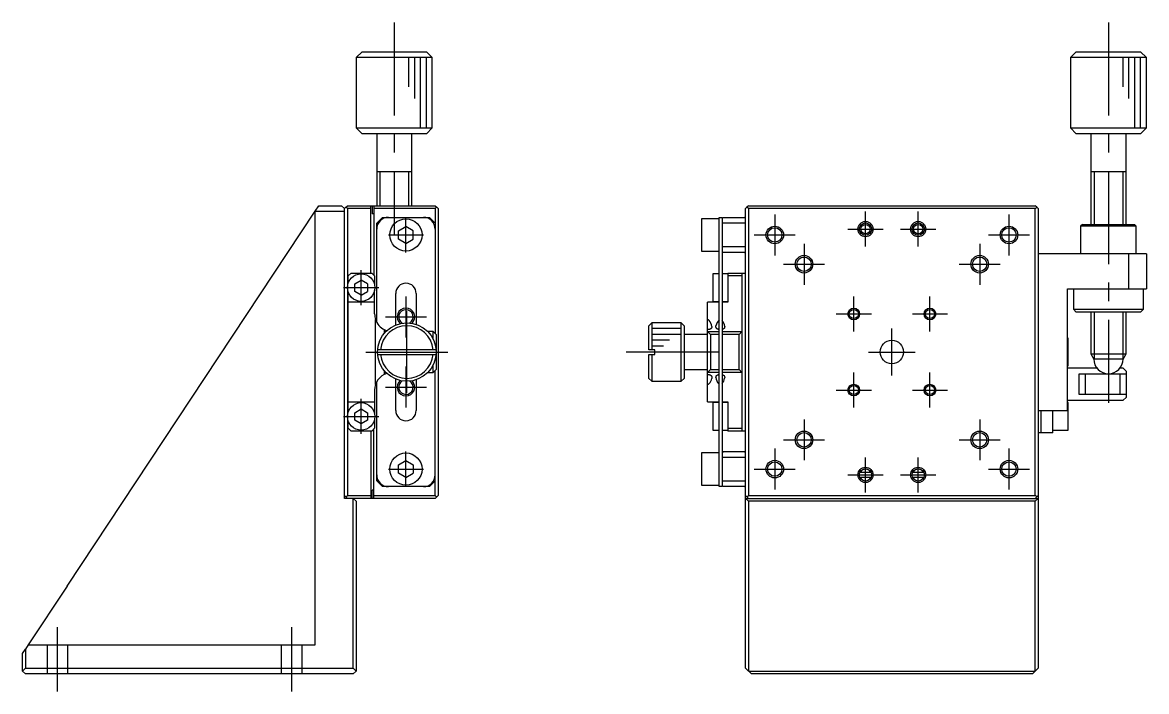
# Model space of a CAD drawing. Extents: x 0 to 425, y -8 to 321.
# Drawn here: x 0 to 192, y 107.6 to 221.9 of the extents above; entities that cross this region are included whole.
import ezdxf

# ---------------------------------------------------------------- set-up
doc = ezdxf.new("R2010")
doc.units = 0
doc.header["$LTSCALE"] = 0.5
doc.linetypes.add('CENTER', pattern=[50.8, 31.75, -6.35, 6.35, -6.35])
doc.linetypes.add('DASHED', pattern=[19.05, 12.7, -6.35])
for name, color, linetype in [('MSM_CENTER', 1, 'CENTER'), ('MSM_CONTINUOUS', 7, 'CONTINUOUS'), ('MSM_DASHED', 4, 'DASHED'), ('MSM_NARROW', 5, 'CONTINUOUS')]:
    doc.layers.add(name, color=color, linetype=linetype)

msp = doc.modelspace()

# ---------------------------------------------------------------- linework, layer by layer
at = {"layer": 'MSM_CENTER'}
for p, q in [((63.5, 221.899997), (63.5, 185.599997)), ((185.5, 221.899997), (185.5, 156.899997)), ((65.5, 182.599997), (65.5, 188.599997)), ((128.5, 189.099997), (128.5, 182.099997)), ((144, 183.599997), (144, 189.599997)), ((153, 183.599997), (153, 189.599997)), ((168.5, 189.099997), (168.5, 182.099997)), ((141, 186.599997), (147, 186.599997)), ((150, 186.599997), (156, 186.599997)), ((62.5, 185.599997), (68.5, 185.599997)), ((125, 185.599997), (132, 185.599997)), ((165, 185.599997), (172, 185.599997)), ((133.5, 184.099997), (133.5, 177.099997)), ((163.5, 184.099997), (163.5, 177.099997)), ((130, 180.599997), (137, 180.599997)), ((160, 180.599997), (167, 180.599997)), ((57.85, 173.599997), (57.85, 179.599997)), ((54.85, 176.599997), (60.85, 176.599997)), ((65.5, 175.099997), (65.5, 168.099997)), ((142, 169.099997), (142, 175.099997)), ((155, 169.099997), (155, 175.099997)), ((62, 171.599997), (69, 171.599997)), ((65.65, 158.599997), (65.65, 172.599997)), ((139, 172.099997), (145, 172.099997)), ((152, 172.099997), (158, 172.099997)), ((148.5, 161.599997), (148.5, 169.599997)), ((58.65, 165.599997), (72.65, 165.599997)), ((119, 165.599997), (102, 165.599997)), ((144.5, 165.599997), (152.5, 165.599997)), ((65.5, 163.099997), (65.5, 156.099997)), ((142, 156.099997), (142, 162.099997)), ((155, 156.099997), (155, 162.099997)), ((62, 159.599997), (69, 159.599997)), ((57.85, 151.599997), (57.85, 157.599997)), ((139, 159.099997), (145, 159.099997)), ((152, 159.099997), (158, 159.099997)), ((54.85, 154.599997), (60.85, 154.599997)), ((133.5, 154.099997), (133.5, 147.099997)), ((163.5, 154.099997), (163.5, 147.099997)), ((130, 150.599997), (137, 150.599997)), ((160, 150.599997), (167, 150.599997)), ((65.5, 142.599997), (65.5, 148.599997)), ((128.5, 149.099997), (128.5, 142.099997)), ((168.5, 149.099997), (168.5, 142.099997)), ((144, 141.599997), (144, 147.599997)), ((153, 141.599997), (153, 147.599997)), ((62.5, 145.599997), (68.5, 145.599997)), ((125, 145.599997), (132, 145.599997)), ((141, 144.599997), (147, 144.599997)), ((150, 144.599997), (156, 144.599997)), ((165, 145.599997), (172, 145.599997)), ((6, 107.599997), (6, 118.599997)), ((46, 107.599997), (46, 118.599997))]:
    msp.add_line(p, q, dxfattribs=at)
at = {"layer": 'MSM_CONTINUOUS'}
for p, q in [((58, 216.899997), (57, 215.899997)), ((70, 215.899997), (57, 215.899997)), ((57, 215.899997), (57, 203.899997)), ((58, 216.899997), (69, 216.899997)), ((70, 215.899997), (69, 216.899997)), ((70, 203.899997), (70, 215.899997)), ((180, 216.899997), (179, 215.899997)), ((192, 215.899997), (179, 215.899997)), ((179, 215.899997), (179, 203.899997)), ((180, 216.899997), (191, 216.899997)), ((192, 215.899997), (191, 216.899997)), ((192, 203.899997), (192, 215.899997)), ((57, 203.899997), (70, 203.899997)), ((57, 203.899997), (58, 202.899997)), ((69, 202.899997), (70, 203.899997)), ((179, 203.899997), (192, 203.899997)), ((179, 203.899997), (180, 202.899997)), ((191, 202.899997), (192, 203.899997)), ((69, 202.899997), (58, 202.899997)), ((60.5, 202.899997), (60.5, 190.599997)), ((66.5, 190.599997), (66.5, 202.899997)), ((191, 202.899997), (180, 202.899997)), ((182.5, 202.899997), (182.5, 187.400017)), ((188.5, 187.400017), (188.5, 202.899997)), ((66.500005, 196.399997), (60.499995, 196.399997)), ((188.500005, 196.399997), (182.499995, 196.399997)), ((50, 189.641756), (50.634245, 190.599997)), ((50.634245, 190.599997), (54.5, 190.599997)), ((55, 190.099997), (54.5, 190.599997)), ((55, 190.099997), (55.25, 190.349997)), ((55, 140.599997), (55, 190.099997)), ((55.25, 190.349997), (55.5, 190.599997)), ((55.5, 190.099997), (55.25, 190.349997)), ((55.5, 190.599997), (70.5, 190.599997)), ((59.5, 190.099997), (55.5, 190.099997)), ((55.5, 190.099997), (55.5, 141.099997)), ((59.5, 179.099997), (59.5, 190.599997)), ((59.75, 190.599997), (59.75, 189.199997)), ((60, 190.599997), (60, 178.749997)), ((70.5, 190.099997), (60, 190.099997)), ((70.5, 190.599997), (70.75, 190.349997)), ((70.75, 190.349997), (70.5, 190.099997)), ((70.5, 190.099997), (70.5, 168.749997)), ((71, 190.099997), (70.75, 190.349997)), ((71, 190.099997), (71, 141.099997)), ((123.75, 190.349997), (123.5, 190.099997)), ((123.5, 111.599997), (123.5, 190.099997)), ((124, 190.599997), (123.75, 190.349997)), ((124, 190.099997), (123.75, 190.349997)), ((124, 190.599997), (173, 190.599997)), ((124, 190.099997), (124, 141.099997)), ((173, 190.099997), (124, 190.099997)), ((173.25, 190.349997), (173, 190.599997)), ((173, 190.099997), (173.25, 190.349997)), ((173, 141.099997), (173, 190.099997)), ((173.5, 190.099997), (173.25, 190.349997)), ((173.5, 190.099997), (173.5, 111.599997)), ((7.611684, 125.599997), (50, 189.641756)), ((50, 115.599997), (50, 189.641756)), ((55, 189.599997), (50, 189.599997)), ((60, 189.199997), (59.75, 189.199997)), ((61.5, 188.599997), (60.5, 187.599997)), ((61.62822, 188.399997), (61.3, 188.399997)), ((61.5, 188.599997), (69.5, 188.599997)), ((69.7, 188.399997), (69.37178, 188.399997)), ((69.5, 188.599997), (69.7, 188.399997)), ((70.5, 187.599997), (69.7, 188.399997)), ((116, 188.349997), (116, 182.849997)), ((119, 188.349997), (116, 188.349997)), ((119, 188.599997), (119.5, 188.599997)), ((119, 142.599997), (119, 188.599997)), ((119.7, 188.599997), (119.5, 188.399997)), ((119.5, 188.599997), (119.5, 142.599997)), ((119.7, 188.599997), (123.3, 188.599997)), ((123.5, 188.399997), (123.3, 188.599997)), ((60.5, 170.694098), (60.5, 187.599997)), ((64.25, 186.321684), (65.5, 187.043372)), ((64.25, 184.878309), (64.25, 186.321684)), ((66.75, 186.321684), (65.5, 187.043372)), ((66.75, 184.878309), (66.75, 186.321684)), ((123.5, 187.599997), (119.5, 187.599997)), ((181.05, 187.399997), (180.75, 187.099997)), ((190.25, 187.099997), (180.75, 187.099997)), ((180.75, 187.099997), (180.75, 182.399997)), ((181.05, 187.399997), (189.95, 187.399997)), ((190.25, 187.099997), (189.95, 187.399997)), ((190.25, 182.399997), (190.25, 187.099997)), ((65.5, 184.156621), (64.25, 184.878309)), ((65.5, 184.156621), (66.75, 184.878309)), ((116, 182.849997), (119, 182.849997)), ((119.5, 183.599997), (123.5, 183.599997)), ((119.5, 182.799997), (119.7, 182.599997)), ((123.3, 182.599997), (119.7, 182.599997)), ((123.3, 182.599997), (123.5, 182.799997)), ((192, 182.399997), (173.5, 182.399997)), ((189, 176.399997), (189, 182.399997)), ((192, 182.399997), (192, 176.399997)), ((55.65, 178.599997), (56.15, 179.099997)), ((55.65, 177.426132), (55.65, 178.599997)), ((56.15, 179.099997), (59.65, 179.099997)), ((59.65, 179.099997), (60.15, 178.599997)), ((60.15, 178.599997), (60.15, 177.082179)), ((117.9, 178.949997), (117.9, 174.249997)), ((119, 178.949997), (117.9, 178.949997)), ((120.5, 178.949997), (119.5, 178.949997)), ((120.5, 179.099997), (123.5, 179.099997)), ((120.5, 179.099997), (120.5, 174.099997)), ((122.9, 178.599997), (120.5, 178.599997)), ((122.9, 179.099997), (122.9, 152.099997)), ((56.75, 177.235082), (57.85, 177.870167)), ((56.75, 175.964911), (56.75, 177.235082)), ((58.95, 177.235082), (57.85, 177.870167)), ((58.95, 177.235082), (58.95, 175.964911)), ((55.65, 155.426132), (55.65, 175.773861)), ((57.85, 175.329826), (56.75, 175.964911)), ((57.85, 175.329826), (58.95, 175.964911)), ((60.15, 172.099997), (60.15, 176.117814)), ((63.75, 170.224929), (63.75, 175.599997)), ((67.25, 175.599997), (67.25, 170.337084)), ((178.5, 155.599997), (178.5, 176.399997)), ((178.5, 176.399997), (192, 176.399997)), ((179.5, 176.399997), (179.5, 172.899997)), ((191.5, 172.899997), (191.5, 176.399997)), ((60.15, 174.099997), (55.65, 174.099997)), ((117, 157.099997), (117, 174.099997)), ((119, 174.099997), (117, 174.099997)), ((117.9, 174.249997), (119, 174.249997)), ((119.5, 174.249997), (120.5, 174.249997)), ((120.5, 174.099997), (119.5, 174.099997)), ((179.5, 172.899997), (191.5, 172.899997)), ((179.5, 172.899997), (180, 172.399997)), ((191, 172.399997), (191.5, 172.899997)), ((60.3, 160.036746), (60.3, 171.163247)), ((117, 171.163247), (117.113372, 171.137425)), ((117.113372, 171.137425), (117.202133, 171.082688)), ((117.202133, 171.082688), (117.29381, 170.997819)), ((191, 172.399997), (180, 172.399997)), ((182.5, 172.399978), (182.5, 165.266023)), ((188.5, 165.266023), (188.5, 172.399978)), ((61.8, 169.420911), (61.8, 168.790216)), ((70.15, 169.099997), (69.220714, 169.099997)), ((70.15, 167.779446), (70.15, 169.099997)), ((70.15, 169.099997), (70.65, 168.599997)), ((107.5, 170.599997), (107, 170.099997)), ((107, 165.999997), (107, 170.099997)), ((107.5, 170.599997), (107.5, 165.999997)), ((112.5, 170.599997), (107.5, 170.599997)), ((112.5, 160.599997), (112.5, 170.599997)), ((113, 170.099997), (112.5, 170.599997)), ((113, 170.099997), (113, 161.099997)), ((117.034291, 169.421308), (117, 169.420911)), ((117, 169.099997), (117.5, 168.599997)), ((117, 169.099997), (119, 169.099997)), ((117.068536, 169.422497), (117.034291, 169.421308)), ((117.102603, 169.424477), (117.068536, 169.422497)), ((117.136358, 169.427246), (117.102603, 169.424477)), ((117.167101, 169.430502), (117.136358, 169.427246)), ((117.197564, 169.434448), (117.167101, 169.430502)), ((117.227658, 169.439077), (117.197564, 169.434448)), ((117.257293, 169.444382), (117.227658, 169.439077)), ((117.286379, 169.450355), (117.257293, 169.444382)), ((117.314828, 169.456987), (117.286379, 169.450355)), ((117.342549, 169.464273), (117.314828, 169.456987)), ((117.369452, 169.472204), (117.342549, 169.464273)), ((117.399829, 169.482307), (117.369452, 169.472204)), ((117.429175, 169.493351), (117.399829, 169.482307)), ((117.457418, 169.505302), (117.429175, 169.493351)), ((117.484486, 169.518128), (117.457418, 169.505302)), ((117.510306, 169.531797), (117.484486, 169.518128)), ((117.534805, 169.546278), (117.510306, 169.531797)), ((117.557913, 169.561538), (117.534805, 169.546278)), ((117.579555, 169.577545), (117.557913, 169.561538)), ((117.602416, 169.596669), (117.579555, 169.577545)), ((117.623554, 169.616808), (117.602416, 169.596669)), ((117.642971, 169.637898), (117.623554, 169.616808)), ((117.660668, 169.659875), (117.642971, 169.637898)), ((117.67665, 169.682674), (117.660668, 169.659875)), ((117.690917, 169.706232), (117.67665, 169.682674)), ((117.703473, 169.730485), (117.690917, 169.706232)), ((117.718383, 169.76584), (117.703473, 169.730485)), ((117.730255, 169.802596), (117.718383, 169.76584)), ((117.739219, 169.840602), (117.730255, 169.802596)), ((117.745409, 169.879709), (117.739219, 169.840602)), ((117.748956, 169.919765), (117.745409, 169.879709)), ((117.75, 169.957598), (117.748956, 169.919765)), ((118.45, 169.957714), (118.460775, 170.089755)), ((118.450304, 169.936834), (118.45, 169.957714)), ((118.45234, 169.901289), (118.450304, 169.936834)), ((118.45638, 169.866381), (118.45234, 169.901289)), ((118.462511, 169.832219), (118.45638, 169.866381)), ((118.470818, 169.798907), (118.462511, 169.832219)), ((118.48139, 169.766553), (118.470818, 169.798907)), ((118.494311, 169.735261), (118.48139, 169.766553)), ((118.50967, 169.70514), (118.494311, 169.735261)), ((118.524084, 169.681466), (118.50967, 169.70514)), ((118.540269, 169.658554), (118.524084, 169.681466)), ((118.558221, 169.636469), (118.540269, 169.658554)), ((118.577936, 169.615277), (118.558221, 169.636469)), ((118.599411, 169.595044), (118.577936, 169.615277)), ((118.62264, 169.575835), (118.599411, 169.595044)), ((118.642771, 169.561044), (118.62264, 169.575835)), ((118.664129, 169.546902), (118.642771, 169.561044)), ((118.686663, 169.533436), (118.664129, 169.546902)), ((118.710321, 169.520672), (118.686663, 169.533436)), ((118.735052, 169.508638), (118.710321, 169.520672)), ((118.760803, 169.497359), (118.735052, 169.508638)), ((118.787522, 169.486863), (118.760803, 169.497359)), ((118.815316, 169.477115), (118.787522, 169.486863)), ((118.844137, 169.468114), (118.815316, 169.477115)), ((118.873881, 169.459874), (118.844137, 169.468114)), ((118.904444, 169.452407), (118.873881, 169.459874)), ((118.935721, 169.445725), (118.904444, 169.452407)), ((118.967607, 169.439842), (118.935721, 169.445725)), ((119, 169.43477), (118.967607, 169.439842)), ((119.53228, 169.461457), (119.5, 169.453391)), ((119.5, 169.099997), (122.9, 169.099997)), ((119.563626, 169.470409), (119.53228, 169.461457)), ((119.593856, 169.480225), (119.563626, 169.470409)), ((119.623093, 169.490959), (119.593856, 169.480225)), ((119.651265, 169.502582), (119.623093, 169.490959)), ((119.678299, 169.515063), (119.651265, 169.502582)), ((119.704123, 169.528372), (119.678299, 169.515063)), ((119.728664, 169.542478), (119.704123, 169.528372)), ((119.751851, 169.55735), (119.728664, 169.542478)), ((119.773611, 169.572959), (119.751851, 169.55735)), ((119.796654, 169.591621), (119.773611, 169.572959)), ((119.818014, 169.611285), (119.796654, 169.591621)), ((119.837691, 169.631888), (119.818014, 169.611285)), ((119.855683, 169.653369), (119.837691, 169.631888)), ((119.87199, 169.675665), (119.855683, 169.653369)), ((119.886611, 169.698715), (119.87199, 169.675665)), ((119.899546, 169.722456), (119.886611, 169.698715)), ((119.913366, 169.752947), (119.899546, 169.722456)), ((119.924837, 169.784542), (119.913366, 169.752947)), ((119.934046, 169.817139), (119.924837, 169.784542)), ((119.941079, 169.850637), (119.934046, 169.817139)), ((119.946024, 169.884937), (119.941079, 169.850637)), ((119.948968, 169.919937), (119.946024, 169.884937)), ((119.949997, 169.955537), (119.948968, 169.919937)), ((119.95, 169.957589), (119.949997, 169.955537)), ((122.4, 168.599997), (122.9, 169.099997)), ((70.65, 168.599997), (70.65, 162.599997)), ((117, 168.599997), (113, 168.599997)), ((117.5, 168.599997), (117.5, 162.599997)), ((119, 168.599997), (117.5, 168.599997)), ((122.4, 168.599997), (119.5, 168.599997)), ((122.4, 162.599997), (122.4, 168.599997)), ((178.6, 167.949997), (178.5, 167.949997)), ((178.6, 163.249997), (178.6, 167.949997)), ((70.633974, 165.999997), (60.666026, 165.999997)), ((60.666026, 165.199997), (70.633974, 165.199997)), ((108, 165.999997), (107, 165.999997)), ((107, 161.099997), (107, 165.199997)), ((107, 165.199997), (108, 165.199997)), ((107.5, 165.199997), (107.5, 160.599997)), ((108, 165.199997), (108, 165.999997)), ((182.5, 165.266023), (188.5, 165.266023)), ((182.5, 165.266023), (183, 164.399997)), ((188, 164.399997), (188.5, 165.266023)), ((70.15, 162.099997), (70.15, 163.420547)), ((178.5, 163.249997), (178.6, 163.249997)), ((188, 164.399997), (183, 164.399997)), ((61.8, 162.409777), (61.8, 161.779082)), ((69.220714, 162.099997), (70.15, 162.099997)), ((70.65, 162.599997), (70.15, 162.099997)), ((70.5, 141.099997), (70.5, 162.449997)), ((113, 162.599997), (117, 162.599997)), ((117.5, 162.599997), (117, 162.099997)), ((119, 162.099997), (117, 162.099997)), ((117, 161.779082), (117.032724, 161.778717)), ((117.032724, 161.778717), (117.065464, 161.777623)), ((117.065464, 161.777623), (117.098106, 161.775803)), ((117.098106, 161.775803), (117.130535, 161.773261)), ((117.130535, 161.773261), (117.162638, 161.769998)), ((117.162638, 161.769998), (117.194301, 161.766019)), ((117.194301, 161.766019), (117.225409, 161.761326)), ((117.225409, 161.761326), (117.255946, 161.755908)), ((117.255946, 161.755908), (117.285963, 161.74975)), ((117.285963, 161.74975), (117.315373, 161.742864)), ((117.315373, 161.742864), (117.344089, 161.735262)), ((117.344089, 161.735262), (117.372024, 161.726956)), ((117.372024, 161.726956), (117.399089, 161.717959)), ((117.399089, 161.717959), (117.425197, 161.708283)), ((117.425197, 161.708283), (117.455145, 161.695805)), ((117.455145, 161.695805), (117.483787, 161.682314)), ((117.483787, 161.682314), (117.51105, 161.667852)), ((117.5, 162.599997), (119, 162.599997)), ((117.51105, 161.667852), (117.536861, 161.652461)), ((117.536861, 161.652461), (117.561147, 161.636181)), ((117.561147, 161.636181), (117.583835, 161.619054)), ((117.583835, 161.619054), (117.606721, 161.599449)), ((117.606721, 161.599449), (117.627827, 161.578816)), ((117.627827, 161.578816), (117.647153, 161.557223)), ((117.647153, 161.557223), (117.664699, 161.534738)), ((117.664699, 161.534738), (117.680464, 161.511428)), ((117.680464, 161.511428), (117.694448, 161.487359)), ((117.694448, 161.487359), (117.709337, 161.456596)), ((117.709337, 161.456596), (117.721754, 161.424657)), ((117.721754, 161.424657), (117.73179, 161.391651)), ((117.73179, 161.391651), (117.739536, 161.357687)), ((117.739536, 161.357687), (117.745083, 161.322872)), ((117.745083, 161.322872), (117.748523, 161.287315)), ((117.748523, 161.287315), (117.749947, 161.251124)), ((118.450899, 161.277472), (118.455006, 161.323867)), ((118.455006, 161.323867), (118.462657, 161.368794)), ((118.462657, 161.368794), (118.469972, 161.398301)), ((118.469972, 161.398301), (118.479122, 161.427148)), ((118.479122, 161.427148), (118.490151, 161.455252)), ((118.490151, 161.455252), (118.503101, 161.48253)), ((118.503101, 161.48253), (118.518016, 161.5089)), ((118.518016, 161.5089), (118.53494, 161.534279)), ((118.53494, 161.534279), (118.553915, 161.558583)), ((118.553915, 161.558583), (118.57127, 161.577904)), ((118.57127, 161.577904), (118.59016, 161.596516)), ((118.59016, 161.596516), (118.610549, 161.614374)), ((118.610549, 161.614374), (118.632404, 161.631433)), ((118.632404, 161.631433), (118.655689, 161.647647)), ((118.655689, 161.647647), (118.680369, 161.662971)), ((118.680369, 161.662971), (118.70641, 161.677361)), ((118.70641, 161.677361), (118.730476, 161.689247)), ((118.730476, 161.689247), (118.755677, 161.70045)), ((118.755677, 161.70045), (118.781932, 161.710953)), ((118.781932, 161.710953), (118.80916, 161.720739)), ((118.80916, 161.720739), (118.83728, 161.72979)), ((118.83728, 161.72979), (118.866211, 161.738089)), ((118.866211, 161.738089), (118.895872, 161.745619)), ((118.895872, 161.745619), (118.926183, 161.752361)), ((118.926183, 161.752361), (118.950424, 161.757112)), ((118.950424, 161.757112), (118.975047, 161.761401)), ((118.975047, 161.761401), (119, 161.765224)), ((119.5, 162.599997), (122.4, 162.599997)), ((122.9, 162.099997), (119.5, 162.099997)), ((119.5, 161.746602), (119.531444, 161.738746)), ((119.531444, 161.738746), (119.562081, 161.730014)), ((119.562081, 161.730014), (119.591822, 161.720428)), ((119.591822, 161.720428), (119.620574, 161.710011)), ((119.620574, 161.710011), (119.648245, 161.698784)), ((119.648245, 161.698784), (119.674744, 161.686768)), ((119.674744, 161.686768), (119.69998, 161.673987)), ((119.69998, 161.673987), (119.727769, 161.658126)), ((119.727769, 161.658126), (119.753944, 161.641185)), ((119.753944, 161.641185), (119.778464, 161.623221)), ((119.778464, 161.623221), (119.801282, 161.604293)), ((119.801282, 161.604293), (119.822356, 161.584457)), ((119.822356, 161.584457), (119.84164, 161.56377)), ((119.84164, 161.56377), (119.860646, 161.540275)), ((119.860646, 161.540275), (119.877688, 161.515758)), ((119.877688, 161.515758), (119.892802, 161.490295)), ((119.892802, 161.490295), (119.906019, 161.463967)), ((119.906019, 161.463967), (119.917375, 161.436852)), ((119.917375, 161.436852), (119.926902, 161.409027)), ((119.926902, 161.409027), (119.936735, 161.371529)), ((119.936735, 161.371529), (119.943754, 161.332804)), ((119.943754, 161.332804), (119.948097, 161.292981)), ((119.948097, 161.292981), (119.949898, 161.252192)), ((122.9, 162.099997), (122.4, 162.599997)), ((183.538495, 162.849997), (178.5, 162.849997)), ((180.5, 158.349997), (180.5, 161.849997)), ((180.5, 161.849997), (188.5, 161.849997)), ((181.5, 161.849997), (181.5, 158.349997)), ((188, 162.849997), (187.461505, 162.849997)), ((187.5, 158.349997), (187.5, 161.849997)), ((188.5, 162.349997), (188, 162.849997)), ((188.5, 162.349997), (188.5, 157.849997)), ((60.5, 143.599997), (60.5, 160.505843)), ((63.75, 155.599997), (63.75, 160.975064)), ((67.25, 160.862909), (67.25, 155.599997)), ((107, 161.099997), (107.5, 160.599997)), ((107.5, 160.599997), (112.5, 160.599997)), ((112.5, 160.599997), (113, 161.099997)), ((117.106696, 160.059662), (117, 160.036746)), ((117.203708, 160.11837), (117.106696, 160.059662)), ((117.29887, 160.208028), (117.203708, 160.11837)), ((117.75, 161.242342), (117.736795, 161.095228)), ((117.749947, 161.251124), (117.75, 161.242342)), ((118.45, 161.242269), (118.450899, 161.277472)), ((118.999969, 160.115681), (118.920456, 160.187312)), ((119.95, 161.242302), (119.941416, 161.125334)), ((119.949898, 161.252192), (119.95, 161.242302)), ((60.15, 159.099997), (60.15, 155.082179)), ((188.5, 158.349997), (180.5, 158.349997)), ((188, 157.349997), (188.5, 157.849997)), ((55.65, 157.099997), (60.15, 157.099997)), ((56.75, 155.235082), (57.85, 155.870167)), ((57.85, 155.870167), (58.95, 155.235082)), ((117, 157.099997), (119, 157.099997)), ((117.9, 156.949997), (117.9, 152.249997)), ((119, 156.949997), (117.9, 156.949997)), ((119.5, 157.099997), (120.5, 157.099997)), ((120.5, 156.949997), (119.5, 156.949997)), ((120.5, 157.099997), (120.5, 152.099997)), ((173.5, 155.599997), (178.5, 155.599997)), ((174, 151.799997), (174, 155.599997)), ((176, 151.799997), (176, 155.599997)), ((178.5, 157.349997), (188, 157.349997)), ((178.6, 156.949997), (178.5, 156.949997)), ((178.6, 152.249997), (178.6, 156.949997)), ((55.65, 152.599997), (55.65, 153.773861)), ((56.75, 153.964911), (56.75, 155.235082)), ((57.85, 153.329826), (56.75, 153.964911)), ((58.95, 153.964911), (57.85, 153.329826)), ((58.95, 155.235082), (58.95, 153.964911)), ((60.15, 154.117814), (60.15, 152.599997)), ((56.15, 152.099997), (55.65, 152.599997)), ((59.65, 152.099997), (56.15, 152.099997)), ((59.5, 152.099997), (59.5, 140.599997)), ((60.15, 152.599997), (59.65, 152.099997)), ((60, 140.599997), (60, 152.449997)), ((117.9, 152.249997), (119, 152.249997)), ((119.5, 152.249997), (120.5, 152.249997)), ((120.5, 152.599997), (122.9, 152.599997)), ((123.5, 152.099997), (120.5, 152.099997)), ((176, 151.799997), (173.5, 151.799997)), ((176, 152.249997), (178.6, 152.249997)), ((116, 148.349997), (116, 142.849997)), ((119, 148.349997), (116, 148.349997)), ((119.7, 148.599997), (119.5, 148.399997)), ((119.7, 148.599997), (123.3, 148.599997)), ((123.5, 148.399997), (123.3, 148.599997)), ((64.25, 146.321684), (65.5, 147.043372)), ((64.25, 144.878309), (64.25, 146.321684)), ((65.5, 147.043372), (66.75, 146.321684)), ((66.75, 146.321684), (66.75, 144.878309)), ((123.5, 147.599997), (119.5, 147.599997)), ((65.5, 144.156621), (64.25, 144.878309)), ((65.5, 144.156621), (66.75, 144.878309)), ((144.977851, 144.999997), (143.022149, 144.999997)), ((143.022149, 144.199997), (144.977851, 144.199997)), ((153.977851, 144.999997), (152.022149, 144.999997)), ((152.022149, 144.199997), (153.977851, 144.199997)), ((60.5, 143.599997), (61.5, 142.599997)), ((61.3, 142.799997), (61.62822, 142.799997)), ((69.5, 142.599997), (61.5, 142.599997)), ((69.37178, 142.799997), (69.7, 142.799997)), ((69.7, 142.799997), (69.5, 142.599997)), ((69.7, 142.799997), (70.5, 143.599997)), ((116, 142.849997), (119, 142.849997)), ((119.5, 142.599997), (119, 142.599997)), ((119.5, 143.599997), (123.5, 143.599997)), ((119.5, 142.799997), (119.7, 142.599997)), ((123.3, 142.599997), (119.7, 142.599997)), ((123.3, 142.599997), (123.5, 142.799997)), ((55.5, 140.599997), (55, 141.099997)), ((70.5, 140.599997), (55, 140.599997)), ((55.25, 140.849997), (55.5, 141.099997)), ((55.5, 141.099997), (59.5, 141.099997)), ((56.5, 111.599997), (56.5, 140.599997)), ((56.5, 140.599997), (57, 140.099997)), ((59.75, 140.599997), (59.75, 141.999997)), ((60, 141.999997), (59.75, 141.999997)), ((60, 141.099997), (70.5, 141.099997)), ((70.5, 141.099997), (70.75, 140.849997)), ((71, 141.099997), (70.5, 140.599997)), ((123.5, 141.099997), (124, 140.599997)), ((123.5, 140.599997), (124, 140.099997)), ((123.5, 140.599997), (173.5, 140.599997)), ((123.75, 140.849997), (124, 141.099997)), ((124, 141.099997), (173, 141.099997)), ((173.25, 140.849997), (173, 141.099997)), ((173, 140.599997), (173.5, 141.099997)), ((173, 140.099997), (173.5, 140.599997)), ((57, 140.099997), (57, 111.099997)), ((124, 140.099997), (124, 111.099997)), ((173, 140.099997), (124, 140.099997)), ((173, 111.099997), (173, 140.099997)), ((7.611684, 125.599997), (0.992828, 115.599997)), ((0.992828, 115.599997), (0.5, 114.855414)), ((0.992828, 115.599997), (50, 115.599997)), ((0, 114.099997), (0.5, 114.855414)), ((0, 111.099997), (0, 114.099997)), ((0.5, 114.855414), (0.5, 111.599997)), ((0.5, 111.599997), (0, 111.099997)), ((0.5, 111.599997), (56.5, 111.599997)), ((57, 111.099997), (56.5, 111.599997)), ((124.5, 110.599997), (123.5, 111.599997)), ((173.5, 111.599997), (172.5, 110.599997)), ((0, 111.099997), (0.5, 110.599997)), ((56.5, 110.599997), (0.5, 110.599997)), ((56.5, 110.599997), (57, 111.099997)), ((124, 111.099997), (173, 111.099997)), ((172.5, 110.599997), (124.5, 110.599997))]:
    msp.add_line(p, q, dxfattribs=at)
for centre, radius in [((65.5, 185.599997), 2.75), ((128.5, 185.599997), 1.2295), ((144, 186.599997), 1.0565), ((144, 186.599997), 0.8), ((153, 186.599997), 1.0565), ((153, 186.599997), 0.8), ((168.5, 185.599997), 1.2295), ((133.5, 180.599997), 1.2295), ((163.5, 180.599997), 1.2295), ((57.85, 176.599997), 2.35), ((142, 172.099997), 0.7835), ((155, 172.099997), 0.7835), ((65.65, 165.599997), 5), ((148.5, 165.599997), 2), ((142, 159.099997), 0.7835), ((155, 159.099997), 0.7835), ((57.85, 154.599997), 2.35), ((133.5, 150.599997), 1.2295), ((163.5, 150.599997), 1.2295), ((65.5, 145.599997), 2.75), ((128.5, 145.599997), 1.2295), ((168.5, 145.599997), 1.2295), ((144, 144.599997), 1.0565), ((153, 144.599997), 1.0565)]:
    msp.add_circle(centre, radius, dxfattribs=at)
for centre, radius, start, end in [((62.5, 186.599997), 2, 90, 180), ((68.5, 186.599997), 2, 0, 90), ((65.5, 175.599997), 1.75, 0, 180), ((65.5, 171.599997), 1.2295, 303.29881337, 239.565379), ((63.15, 172.099997), 3, 180, 198.194872), ((63.150184, 172.100155), 3.000224, 198.196647, 243.254542), ((115.899918, 169.766385), 1.859937, 5.90079989, 41.4590073), ((120.306289, 169.732676), 1.879742, 134.02564064, 169.04943393), ((118.120253, 169.775178), 1.838817, 5.693117, 41.386932), ((65.65, 165.599997), 4.5, 5.099689, 174.900311), ((63.15, 172.099997), 3, 243.256316, 252.096002), ((65.65, 165.599997), 4.5, 185.099689, 354.900311), ((185.5, 164.399997), 2.5, 180, 0), ((63.15, 159.099997), 3, 107.903998, 180.00001985), ((65.5, 159.599997), 1.2295, 120.434621, 56.70118663), ((115.799852, 161.499629), 1.978709, 319.25077852, 348.20700869), ((120.29413, 161.432277), 1.853893, 185.88266192, 222.18611397), ((117.986812, 161.502782), 1.990715, 319.47983532, 349.07029629), ((65.5, 155.599997), 1.75, 180, 0), ((62.5, 144.599997), 2, 180, 270), ((68.5, 144.599997), 2, 270, 0), ((144, 144.599997), 1, 23.578178, 156.421822), ((144, 144.599997), 1, 203.578178, 336.421822), ((153, 144.599997), 1, 23.578178, 156.421822), ((153, 144.599997), 1, 203.578178, 336.421822)]:
    msp.add_arc(centre, radius, start, end, dxfattribs=at)
at = {"layer": 'MSM_DASHED'}
for p, q in [((4.25, 110.599997), (4.25, 115.599997)), ((7.75, 110.599997), (7.75, 115.599997)), ((44.25, 110.599997), (44.25, 115.599997)), ((47.75, 110.599997), (47.75, 115.599997))]:
    msp.add_line(p, q, dxfattribs=at)
at = {"layer": 'MSM_NARROW'}
for p, q in [((66, 210.899997), (66, 215.899997)), ((67, 208.899997), (67, 215.899997)), ((68, 203.899997), (68, 215.899997)), ((69, 203.899997), (69, 215.899997)), ((188, 210.899997), (188, 215.899997)), ((189, 208.899997), (189, 215.899997)), ((190, 203.899997), (190, 215.899997)), ((191, 203.899997), (191, 215.899997)), ((61.0415, 196.399997), (61.0415, 190.599997)), ((65.9585, 196.399997), (65.9585, 190.599997)), ((183.041281, 196.399997), (183.041281, 187.399997)), ((187.958281, 196.399997), (187.958281, 187.399997)), ((183.041281, 172.399997), (183.041281, 164.399997)), ((187.958281, 172.399997), (187.958281, 164.399997)), ((112.5, 169.599997), (107.5, 169.599997)), ((112.5, 168.599997), (107.5, 168.599997)), ((110.5, 167.599997), (107.5, 167.599997)), ((109.5, 166.599997), (107.5, 166.599997))]:
    msp.add_line(p, q, dxfattribs=at)
for centre, radius in [((128.5, 185.599997), 1.5), ((144, 186.599997), 1.3), ((153, 186.599997), 1.3), ((168.5, 185.599997), 1.5), ((133.5, 180.599997), 1.5), ((163.5, 180.599997), 1.5), ((142, 172.099997), 1), ((155, 172.099997), 1), ((142, 159.099997), 1), ((155, 159.099997), 1), ((133.5, 150.599997), 1.5), ((163.5, 150.599997), 1.5), ((128.5, 145.599997), 1.5), ((168.5, 145.599997), 1.5), ((144, 144.599997), 1.3), ((153, 144.599997), 1.3)]:
    msp.add_circle(centre, radius, dxfattribs=at)
for centre, start, end in [((65.5, 171.599997), 313.94452281, 228.91966956), ((65.5, 159.599997), 131.08033044, 46.05547719)]:
    msp.add_arc(centre, 1.5, start, end, dxfattribs=at)

doc.saveas('drawing.dxf')
